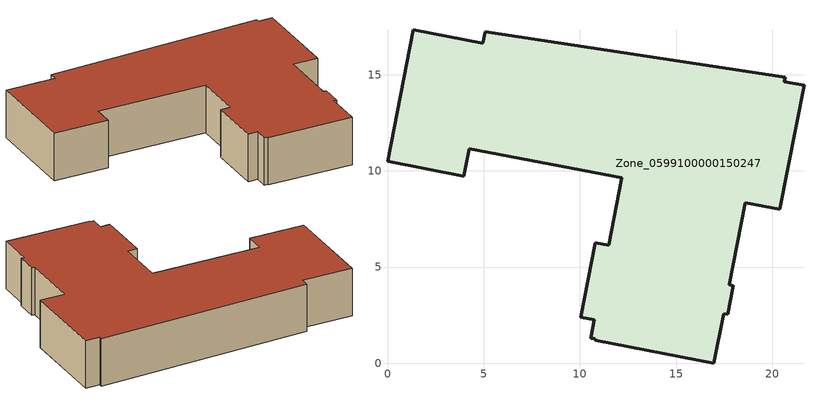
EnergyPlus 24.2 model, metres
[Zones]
Zone_0599100000150247
 floor ground (C_G): 4.24,11.14 3.96,9.72 0,10.49 1.33,17.33 4.96,16.63 5.07,17.22 20.67,14.87 20.62,14.64 21.65,14.44 20.4,8 18.6,8.34 17.76,4.07 17.98,4.02 17.69,2.55 17.47,2.58 16.97,0 10.79,1.19 10.8,1.26 10.57,1.31 10.74,2.25 10.04,2.38 10.79,6.25 11.5,6.12 12.18,9.63 z0
 wall outside (C_F): 3.96,9.72 4.24,11.14 12.18,9.63 11.5,6.12 10.79,6.25 10.04,2.38 10.74,2.25 10.57,1.31 10.8,1.26 10.79,1.19 16.97,0 17.47,2.58 17.69,2.55 17.98,4.02 17.76,4.07 18.6,8.34 20.4,8 21.65,14.44 20.62,14.64 20.67,14.87 5.07,17.22 4.96,16.63 1.33,17.33 0,10.49 3.96,9.72 z0:3.56
 roof outside (C_R): 20.67,14.87 5.07,17.22 4.96,16.63 1.33,17.33 0,10.49 3.96,9.72 4.24,11.14 12.18,9.63 11.5,6.12 10.79,6.25 10.04,2.38 10.74,2.25 10.57,1.31 10.8,1.26 10.79,1.19 16.97,0 17.47,2.58 17.69,2.55 17.98,4.02 17.76,4.07 18.6,8.34 20.4,8 21.65,14.44 20.62,14.64 z3.56
[BUILDING]
Pand.0599100000150247: North Axis=0; Terrain=City; Loads Convergence Tolerance Value=0.04; Temperature Convergence Tolerance Value=0.4; Solar Distribution=FullExterior; Maximum Number of Warmup Days=25; Minimum Number of Warmup Days=1
[Site:Location]
Rotterdam.The.Hague.AP_ZH_NLD Design_Conditions: Latitude=51.96; Longitude=4.45; Time Zone=1; Elevation=-4.5
[SITE:GROUNDTEMPERATURE:BUILDINGSURFACE]
18, 18, 18, 18, 18, 18, 18, 18, 18, 18, 18, 18
[MATERIAL] Thermal Absorptance=0.9; Solar Absorptance=0.7; Visible Absorptance=0.7
Name | Roughness | Thickness | Conductivity | Density | Specific Heat
G.D.1965 | MediumSmooth | 0.15 | 1 | 540 | 1210
F.D.1965 | Rough | 0.3 | 0.857143 | 1920 | 840
R.D.1965 | MediumRough | 0.2 | 0.08 | 1500 | 1000
[CONSTRUCTION]
C_G: G.D.1965
C_F: F.D.1965
C_R: R.D.1965
[ZONE]
Zone_0599100000150247: Type=1; Multiplier=1; Ceiling Height=Autocalculate; Volume=Autocalculate; Floor Area=autocalculate; Part of Total Floor Area=Yes
[ZONEINFILTRATION:DESIGNFLOWRATE]
Infil_Zone_0599100000150247: Zone or ZoneList or Space or SpaceList=Zone_0599100000150247; Schedule=AlwaysOn; Design Flow Rate Calculation Method=Flow/Area; Flow Rate per Floor Area=0.0042; Constant Term Coefficient=1; Temperature Term Coefficient=0; Velocity Term Coefficient=0; Velocity Squared Term Coefficient=0
[HVACTEMPLATE:ZONE:IDEALLOADSAIRSYSTEM]
Zone_0599100000150247: Maximum Heating Supply Air Temperature=50; Minimum Cooling Supply Air Temperature=13; Maximum Heating Supply Air Humidity Ratio=0.0156; Minimum Cooling Supply Air Humidity Ratio=0.0077; Heating Limit=NoLimit; Cooling Limit=NoLimit; Dehumidification Control Type=ConstantSensibleHeatRatio; Cooling Sensible Heat Ratio=0.7; Dehumidification Setpoint=60; Humidification Control Type=None; Humidification Setpoint=30; Outdoor Air Method=None; Outdoor Air Flow Rate per Person=0.00944; Outdoor Air Flow Rate per Zone Floor Area=0; Outdoor Air Flow Rate per Zone=0; Demand Controlled Ventilation Type=None; Outdoor Air Economizer Type=NoEconomizer; Heat Recovery Type=None; Sensible Heat Recovery Effectiveness=0.7; Latent Heat Recovery Effectiveness=0.65
[ZONECONTROL:THERMOSTAT]
ThermostatControl_Zone_0599100000150247: Zone or ZoneList=Zone_0599100000150247; Control Type Schedule=DualSetpointControlType; Control 1=Thermostat_Zone_0599100000150247; Temperature Difference Between Cutout And Setpoint=0
[THERMOSTATSETPOINT:DUALSETPOINT]
Thermostat_Zone_0599100000150247: Heating Setpoint Temperature Schedule=HeatingSetpoint_Zone_0599100000150247; Cooling Setpoint Temperature Schedule=CoolingSetpoint_Zone_0599100000150247
[SCHEDULE:COMPACT]
HeatingSetpoint_Zone_0599100000150247: Through: 12/31, For: AllDays, Until: 24:00, 21
CoolingSetpoint_Zone_0599100000150247: Through: 12/31, For: AllDays, Until: 24:00, 24
DualSetpointControlType: Through: 12/31, For: AllDays, Until: 24:00, 4
AlwaysOn: Through: 12/31, For: AllDays, Until: 24:00, 1
